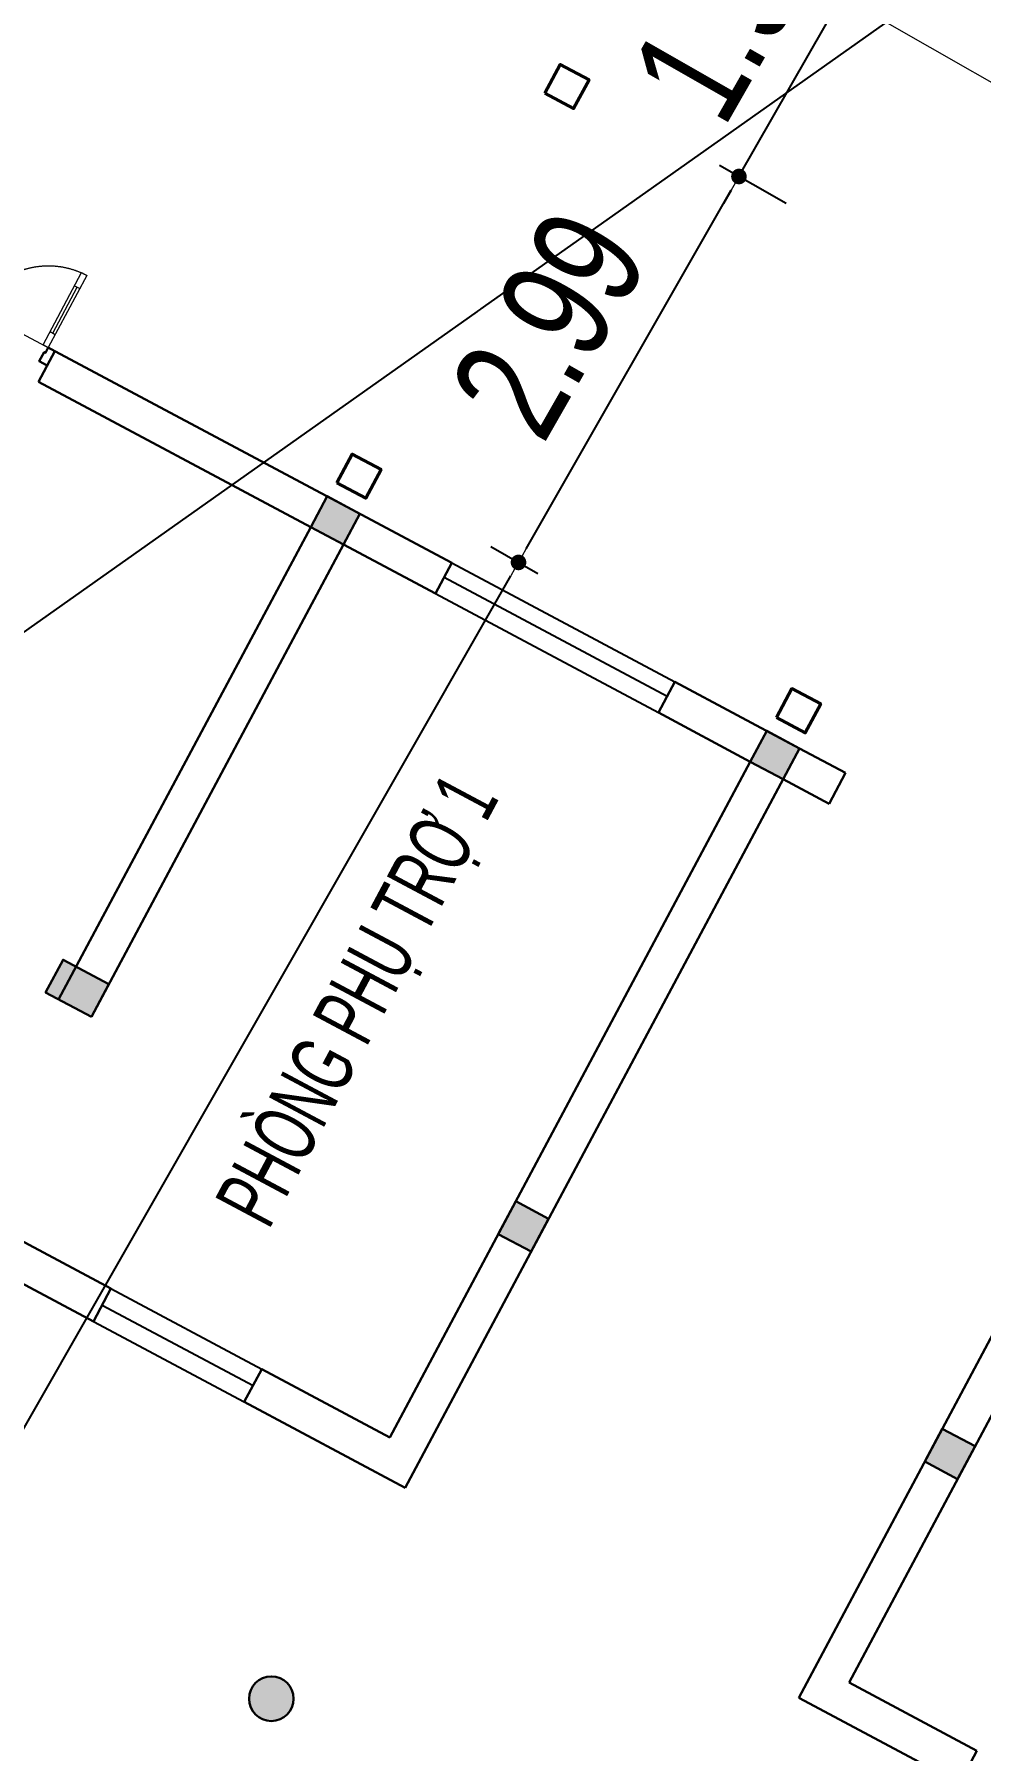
# Model space of a CAD drawing. Header units: millimetres. Extents: x -1055201 to -457681, y -323938 to 182808.
# Drawn here: x -748843 to -742481, y 124575 to 136116 of the extents above; entities that cross this region are included whole.
import ezdxf
from ezdxf.enums import TextEntityAlignment as Align

# ---------------------------------------------------------------- set-up
doc = ezdxf.new("R2010")
doc.units = ezdxf.units.MM
doc.header["$LTSCALE"] = 5
for name, pattern in [('CENTER', [2, 1.25, -0.25, 0.25, -0.25]), ('CENTER2', [28.575, 19.05, -3.175, 3.175, -3.175]), ('HIDDEN2', [0.1875, 0.125, -0.0625])]:
    doc.linetypes.add(name, pattern=pattern)
doc.layers.get('0').update_dxf_attribs({"linetype": 'CENTER2'})
for name, color, linetype, lineweight in [('03', 252, 'Continuous', 30), ('BICO-9-NÉT CỬA', 9, 'Continuous', 25), ('LC Dim', 8, 'Continuous', 18), ('LC Hatch', 252, 'Continuous', 9), ('LC ISO', 153, 'Continuous', 13), ('LC Net dam 1', 30, 'Continuous', 30), ('LC Net dam2', 6, 'Continuous', 40), ('LC Text1', 3, 'Continuous', 20), ('LC Text2', 7, 'Continuous', 25), ('thay1', 63, 'Continuous', 18), ('truc', 76, 'CENTER', 9)]:
    doc.layers.add(name, color=color, linetype=linetype, lineweight=lineweight)
doc.layers.add('KCS_Plotter', color=11, linetype='Continuous', plot=False)
doc.styles.add('HOATBIF', font='hoatbif.shx', dxfattribs={"width": 0.75})
doc.styles.add('T2', font='VHARIAL.TTF', dxfattribs={"width": 0.8})
doc.dimstyles.new('Copy of 1-110', dxfattribs={"dimscale": 110, "dimtxt": 2.5, "dimasz": 0.35, "dimexe": 0.5, "dimexo": 0, "dimgap": 0.8, "dimtad": 1, "dimdec": 0, "dimzin": 0, "dimdsep": 46, "dimtxsty": 'HOATBIF', "dimblk1": 'DOT', "dimblk2": 'DOT', "dimsah": 1, "dimcen": -1, "dimdle": 1, "dimclrd": 256, "dimclre": 256, "dimclrt": 4, "dimadec": 3, "dimazin": 2, "dimtfac": 0.333333, "dimtdec": 0, "dimtix": 1, "dimtmove": 2, "dimatfit": 3, "dimldrblk": 'DOT', "dimfxl": 1, "dimtvp": 0.833333, "dimtolj": 1, "dimtzin": 0, "dimarcsym": 0})

# ---------------------------------------------------------------- blocks, each defined once
blk = doc.blocks.new('*U83')
for p, q in [((100, -90), (100, -50)), ((100, -70), (450, -70)), ((450, -90), (450, -50)), ((100, -1110), (100, -1150)), ((100, -1130), (450, -1130)), ((450, -1110), (450, -1150))]:
    blk.add_line(p, q)
for points in [[(0, -50), (0, -90), (550, -90), (550, -50)], [(0, -1150), (0, -1110), (550, -1110), (550, -1150)]]:
    blk.add_lwpolyline(points, close=True)
at = {"linetype": 'HIDDEN2'}
for centre, start, end in [((0, -50), 270, 360), ((0, -1150), 0, 90)]:
    blk.add_arc(centre, 550, start, end, dxfattribs=at)
at = {"layer": '03'}
for points in [[(-110, 0), (-110, -60), (-40, -60), (-40, -50), (0, -50), (0, 0)], [(-110, -1200), (-110, -1140), (-40, -1140), (-40, -1150), (0, -1150), (0, -1200)]]:
    blk.add_lwpolyline(points, close=True, dxfattribs=at)
blk = doc.blocks.new('nhà cải tạo')
at = {"layer": 'LC Hatch'}
for points in [[(15400, -7450), (15650, -7450), (15650, -7100), (15400, -7100)], [(19000, -7450), (19235, -7450), (19235, -7200), (19000, -7200)], [(15400, -10800), (15650, -10800), (15650, -10550), (15400, -10550)], [(19000, -10800), (19235, -10800), (19235, -10550), (19000, -10550)], [(15400, -14050), (15650, -14050), (15650, -13800), (15400, -13800)]]:
    blk.add_hatch(color=256, dxfattribs=at).paths.add_polyline_path(points)
h = blk.add_hatch(color=256, dxfattribs=at)
edge = h.paths.add_edge_path()
edge.add_arc((11925, -10675), 150, 0, 360)
at = {"layer": 'BICO-9-NÉT CỬA'}
for p, q in [((19000, -8150), (19000, -9850)), ((19125, -8150), (19125, -9850)), ((19235, -8150), (19235, -9850)), ((13600, -8425), (13600, -9575)), ((13725, -8425), (13725, -9575)), ((13850, -8425), (13850, -9575))]:
    blk.add_line(p, q, dxfattribs=at)
at = {"layer": 'LC ISO'}
blk.add_line((19235, -4025), (19235, -5125), dxfattribs=at)
at = {"layer": 'LC Net dam 1'}
for p, q in [((19235, -5125), (19000, -5125)), ((19000, -5125), (19000, -7200)), ((19235, -5125), (19235, -8150)), ((15400, -7200), (19000, -7200)), ((13600, -7450), (13600, -8425)), ((13850, -7450), (13850, -8425)), ((19000, -7450), (15400, -7450)), ((15400, -7450), (19000, -7450)), ((15400, -7450), (15650, -7450)), ((15400, -7450), (15650, -7450)), ((19000, -7450), (19000, -8150)), ((19000, -7450), (19235, -7450)), ((19000, -7450), (19235, -7450)), ((19235, -8150), (19000, -8150)), ((13850, -8425), (13600, -8425)), ((13600, -9575), (13600, -10800)), ((13850, -9575), (13600, -9575)), ((13850, -9575), (13850, -10550)), ((19000, -9850), (19000, -10550)), ((19235, -9850), (19000, -9850)), ((19235, -9850), (19235, -10800)), ((13850, -10550), (19000, -10550)), ((13600, -10800), (19235, -10800)), ((15400, -10800), (15650, -10800)), ((15400, -10800), (15650, -10800)), ((19000, -10800), (19235, -10800)), ((19000, -10800), (19235, -10800)), ((19000, -10800), (19235, -10800)), ((19000, -10800), (19235, -10800)), ((19000, -10800), (19000, -11150)), ((19235, -10800), (19235, -11150)), ((19000, -11150), (19235, -11150)), ((13600, -13800), (19235, -13800)), ((13600, -15025), (13600, -13800)), ((13850, -14050), (19000, -14050)), ((13850, -15025), (13850, -14050)), ((15400, -14050), (15650, -14050)), ((15400, -14050), (15650, -14050)), ((13850, -15025), (13600, -15025))]:
    blk.add_line(p, q, dxfattribs=at)
for points in [[(15400, -7450), (15650, -7450), (15650, -7100), (15400, -7100)], [(19000, -7450), (19235, -7450), (19235, -7200), (19000, -7200)], [(15400, -10800), (15650, -10800), (15650, -10550), (15400, -10550)], [(19000, -10800), (19235, -10800), (19235, -10550), (19000, -10550)], [(15400, -14050), (15650, -14050), (15650, -13800), (15400, -13800)]]:
    blk.add_lwpolyline(points, close=True, dxfattribs=at)
blk.add_circle((11925, -10675), 150, dxfattribs=at)
at = {"layer": 'LC Net dam2'}
for points in [[(19345, -7215), (19565, -7215), (19565, -7435), (19345, -7435)], [(22315, -7215), (22535, -7215), (22535, -7435), (22315, -7435)], [(19345, -10565), (19565, -10565), (19565, -10785), (19345, -10785)]]:
    blk.add_lwpolyline(points, close=True, dxfattribs=at)
at = {"layer": 'LC ISO', "ltscale": 2, "xscale": -1, "rotation": 180}
blk.add_blockref('*U83', (19235, -5125), dxfattribs=at)
at = {"layer": 'LC Text2', "style": 'T2', "width": 0.6}
blk.add_text('phßng phô trî 1', height=420.49, dxfattribs=at).set_placement((16342, -9178), align=Align.CENTER)
blk = doc.blocks.new('Nhà lớp học')
at = {"layer": 'thay1'}
blk.add_line((-300, -9110), (-300, -7120), dxfattribs=at)
blk = doc.blocks.new('DOT')
at = {"color": 0, "linetype": 'ByBlock'}
blk.add_line((-0.5, 0), (-1, 0), dxfattribs=at)
at = {"color": 0, "linetype": 'ByBlock', "const_width": 0.5}
blk.add_lwpolyline([(-0.25, 0, 1), (0.25, 0, 1)], format="xyb", close=True, dxfattribs=at)
blk = doc.blocks.new('*D102')
at = {"layer": 'Defpoints', "color": 0, "transparency": 16777216}
for p in [(-745774, 132671), (-745588, 132565), (-754889, 115252)]:
    blk.add_point(p, dxfattribs=at)
at = {"layer": 'LC Dim', "lineweight": -2, "transparency": 16777216}
for p, q in [((-745774, 132671), (-745458, 132491)), ((-755283, 115597), (-745640, 132474)), ((-754889, 115252), (-755465, 115581))]:
    blk.add_line(p, q, dxfattribs=at)
at = {"layer": 'LC Dim', "lineweight": -2, "transparency": 16777216, "xscale": 105, "yscale": 105, "zscale": 105}
for p, rotation in [((-745588, 132565), 60.25926350818931), ((-755335, 115506), 240.2592635081893)]:
    blk.add_blockref('DOT', p, dxfattribs=dict(at, rotation=rotation))
at = {"layer": 'LC Dim', "color": 4, "transparency": 16777216, "insert": (-750995, 124341), "char_height": 750, "attachment_point": 5, "rotation": 60.2593, "style": 'HOATBIF', "bg_fill": 3, "box_fill_scale": 1.1, "bg_fill_color": 256, "bg_fill_true_color": 13158600, "bg_fill_transparency": 0}
blk.add_mtext('\\A1;19.65', dxfattribs=at)
blk = doc.blocks.new('_Dot')
at = {"color": 0, "linetype": 'ByBlock', "lineweight": -2}
blk.add_line((-0.5, 0), (-1, 0), dxfattribs=at)
at = {"color": 0, "linetype": 'ByBlock', "const_width": 0.5}
blk.add_lwpolyline([(-0.25, 0, 1), (0.25, 0, 1)], format="xyb", close=True, dxfattribs=at)
blk = doc.blocks.new('*D103')
at = {"layer": 'Defpoints', "color": 0, "transparency": 16777216}
for p in [(-744106, 135160), (-743788, 134978), (-745774, 132671)]:
    blk.add_point(p, dxfattribs=at)
at = {"layer": 'LC Dim', "lineweight": -2, "transparency": 16777216}
for p, q in [((-743788, 134978), (-744236, 135234)), ((-745536, 132657), (-744158, 135069)), ((-745774, 132671), (-745458, 132491))]:
    blk.add_line(p, q, dxfattribs=at)
at = {"layer": 'LC Dim', "lineweight": -2, "transparency": 16777216, "xscale": 105, "yscale": 105, "zscale": 105}
for p, rotation in [((-744106, 135160), 60.25926350818931), ((-745588, 132565), 240.2592635081893)]:
    blk.add_blockref('DOT', p, dxfattribs=dict(at, rotation=rotation))
at = {"layer": 'LC Dim', "color": 4, "transparency": 16777216, "insert": (-745381, 134168), "char_height": 750, "attachment_point": 5, "rotation": 60.2593, "style": 'HOATBIF', "bg_fill": 3, "box_fill_scale": 1.1, "bg_fill_color": 256, "bg_fill_true_color": 13158600, "bg_fill_transparency": 0}
blk.add_mtext('\\A1;2.99', dxfattribs=at)
blk = doc.blocks.new('*D104')
at = {"layer": 'Defpoints', "color": 0, "transparency": 16777216}
for p in [(-743158, 136820), (-743788, 134978)]:
    blk.add_point(p, dxfattribs=at)
at = {"layer": 'LC Dim', "lineweight": -2, "transparency": 16777216}
for p, q in [((-743477, 137003), (-743027, 136745)), ((-743105, 136911), (-743053, 137002)), ((-744106, 135160), (-743158, 136820)), ((-743788, 134978), (-744236, 135234)), ((-744158, 135069), (-744210, 134978))]:
    blk.add_line(p, q, dxfattribs=at)
at = {"layer": 'LC Dim', "lineweight": -2, "transparency": 16777216, "xscale": 105, "yscale": 105, "zscale": 105}
for p, rotation in [((-743158, 136820), 240.2592635081893), ((-744106, 135160), 60.25926350818931)]:
    blk.add_blockref('DOT', p, dxfattribs=dict(at, rotation=rotation))
at = {"layer": 'LC Dim', "color": 4, "transparency": 16777216, "insert": (-744166, 136295), "char_height": 750, "attachment_point": 5, "rotation": 60.2593, "style": 'HOATBIF', "bg_fill": 3, "box_fill_scale": 1.1, "bg_fill_color": 256, "bg_fill_true_color": 13158600, "bg_fill_transparency": 0}
blk.add_mtext('\\A1;1.91', dxfattribs=at)
at = {"layer": 'Defpoints', "color": 0, "transparency": 16777216}
blk.add_point((-743477, 137003), dxfattribs=at)
blk = doc.blocks.new('*D109')
at = {"layer": 'Defpoints', "color": 0, "transparency": 16777216}
for p in [(-758834, 125891), (-737189, 114200), (-737843, 113055)]:
    blk.add_point(p, dxfattribs=at)
at = {"layer": 'LC Dim', "lineweight": -2, "transparency": 16777216}
for p, q in [((-758834, 125891), (-759272, 125125)), ((-759106, 125203), (-737934, 113107)), ((-737189, 114200), (-737918, 112924))]:
    blk.add_line(p, q, dxfattribs=at)
at = {"layer": 'LC Dim', "lineweight": -2, "transparency": 16777216, "xscale": 105, "yscale": 105, "zscale": 105}
for p, rotation in [((-759197, 125255), 150.2592635081893), ((-737843, 113055), 330.2592635081893)]:
    blk.add_blockref('DOT', p, dxfattribs=dict(at, rotation=rotation))
at = {"layer": 'LC Dim', "color": 4, "transparency": 16777216, "insert": (-748215, 119689), "char_height": 750, "attachment_point": 5, "rotation": 330.2593, "style": 'HOATBIF', "bg_fill": 3, "box_fill_scale": 1.1, "bg_fill_color": 256, "bg_fill_true_color": 13158600, "bg_fill_transparency": 0}
blk.add_mtext('\\A1;24.59', dxfattribs=at)

msp = doc.modelspace()

# ---------------------------------------------------------------- block references
at = {"layer": 'truc', "rotation": 61.91647995739579}
msp.add_blockref('nhà cải tạo', (-762281.89, 119428.657, -2329), dxfattribs=at)

# ---------------------------------------------------------------- next in the draw order: block references
at = {"layer": 'LC Text1', "rotation": 60.25926350818889}
msp.add_blockref('Nhà lớp học', (-749577.611, 140234.455, -2329), dxfattribs=at)

# ---------------------------------------------------------------- next in the draw order: dimensions: what is measured, and where the dimension line sits
at = {"layer": 'LC Dim'}
dim = msp.add_linear_dim(base=(-745588.182, 132565.477, -2329), p1=(-754889.437, 115251.829, -2329), p2=(-745773.694, 132671.467, -2329), angle=60.2592635, dimstyle='Copy of 1-110', override={"dimscale": 300, "dimdec": 2, "dimlfac": 0.001, "dimtfill": 1}, dxfattribs=at)
dim.commit()
dim.dimension.update_dxf_attribs({"geometry": '*D102', "text_midpoint": (-750995.429, 124340.935, -2329)})

# ---------------------------------------------------------------- next in the draw order: dimensions: what is measured, and where the dimension line sits
for base, p1, p2, angle, picture, middle in [((-744105.901, 135159.904, -2329), (-745773.694, 132671.467, -2329), (-743788.201, 134978.392, -2329), 60.2592635, '*D103', (-745381.033, 134167.778, -2329)), ((-737843.295, 113054.7, -2329), (-758833.587, 125891.228, -2329), (-737188.779, 114200.295, -2329), 330.2592635, '*D109', (-748215.142, 119688.773, -2329))]:
    dim = msp.add_linear_dim(base=base, p1=p1, p2=p2, angle=angle, dimstyle='Copy of 1-110', override={"dimscale": 300, "dimdec": 2, "dimlfac": 0.001, "dimtfill": 1}, dxfattribs=at)
    dim.commit()
    dim.dimension.update_dxf_attribs({"geometry": picture, "text_midpoint": middle})

# ---------------------------------------------------------------- next in the draw order: dimensions: what is measured, and where the dimension line sits
dim = msp.add_linear_dim(base=(-743157.531, 136819.829, -2329), p1=(-743788.201, 134978.392, -2329), p2=(-743477.349, 137002.551, -2329), angle=60.2592635, dimstyle='Copy of 1-110', override={"dimscale": 300, "dimdec": 2, "dimlfac": 0.001, "dimtfill": 1}, dxfattribs=at)
dim.commit()
dim.dimension.update_dxf_attribs({"geometry": '*D104', "text_midpoint": (-744165.708, 136294.954, -2329)})

# ---------------------------------------------------------------- next in the draw order: linework, layer by layer
at = {"layer": 'KCS_Plotter'}
msp.add_line((-803200.625, 93707.828), (-677200.628, 182807.828), dxfattribs=at)

doc.saveas('drawing.dxf')
